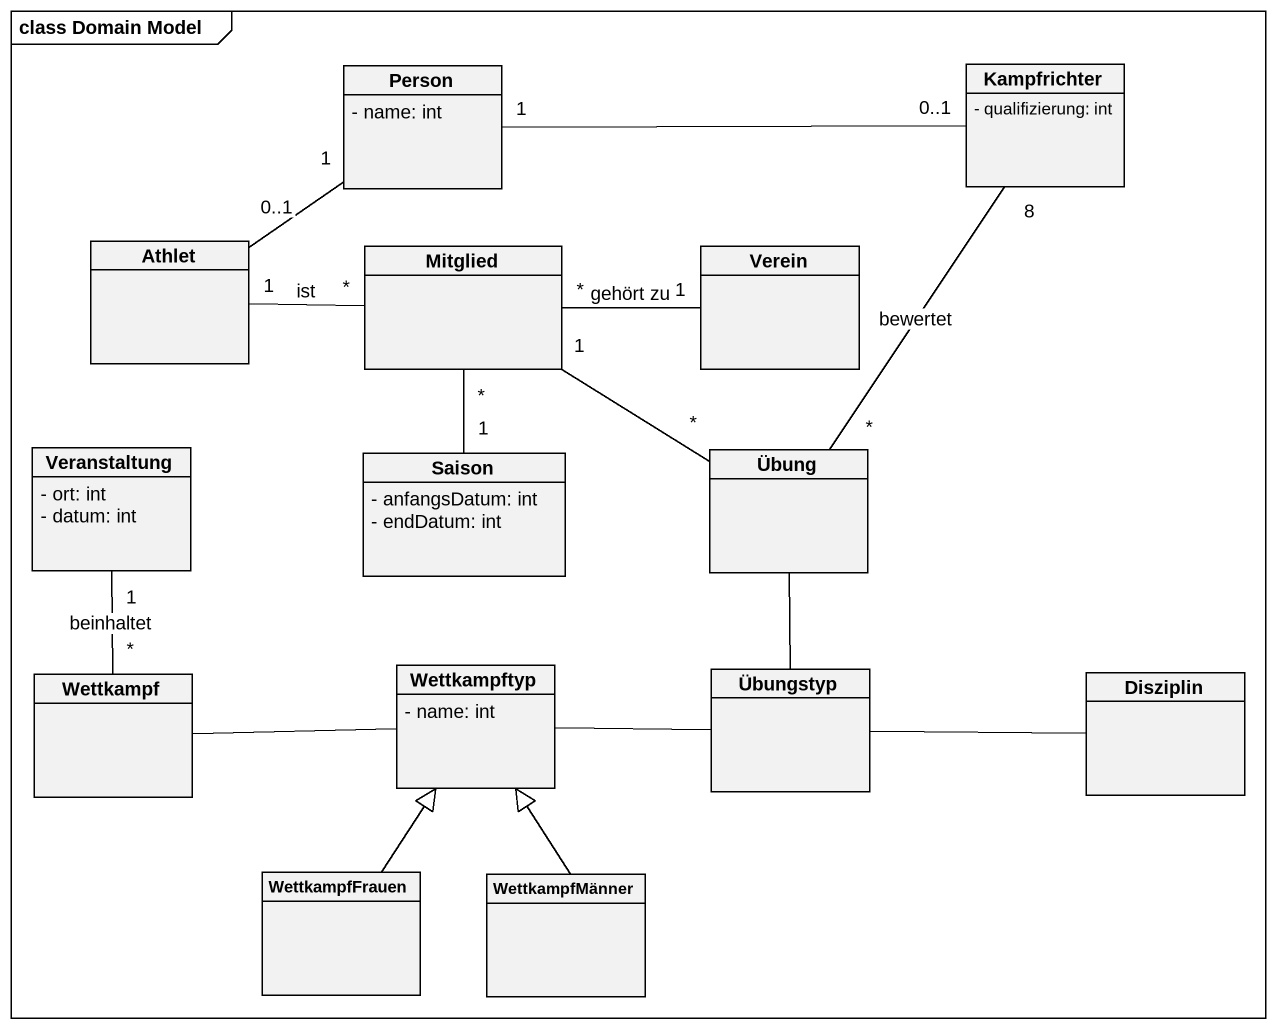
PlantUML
@startuml
mainframe class Domain Model
hide circle
hide empty members
skinparam classAttributeIconSize 0
class "Person" as Person_ {
  - name: int
}
class Kampfrichter {
  - qualifizierung: int
}
class Athlet
class Mitglied
class Verein
class Veranstaltung {
  - ort: int
  - datum: int
}
class Saison {
  - anfangsDatum: int
  - endDatum: int
}
class Übung
class Wettkampf
class Wettkampftyp {
  - name: int
}
class Übungstyp
class Disziplin
class WettkampfFrauen
class WettkampfMänner
Person_ "1" -right- "0..1" Kampfrichter
Person_ "1" -- "0..1" Athlet
Kampfrichter "8" -- "*" Übung : bewertet
Athlet "1" -right- "*" Mitglied : ist
Mitglied "1" -- "*" Übung
Verein "1" -left- "*" Mitglied : gehört zu
Saison "1" -up- "*" Mitglied
Wettkampf "*" -up- "1" Veranstaltung : beinhaltet
Wettkampf -right- Wettkampftyp
Übungstyp -up- Übung
Übungstyp -left- Wettkampftyp
Disziplin -left- Übungstyp
WettkampfFrauen -up-|> Wettkampftyp
WettkampfMänner -up-|> Wettkampftyp
@enduml
